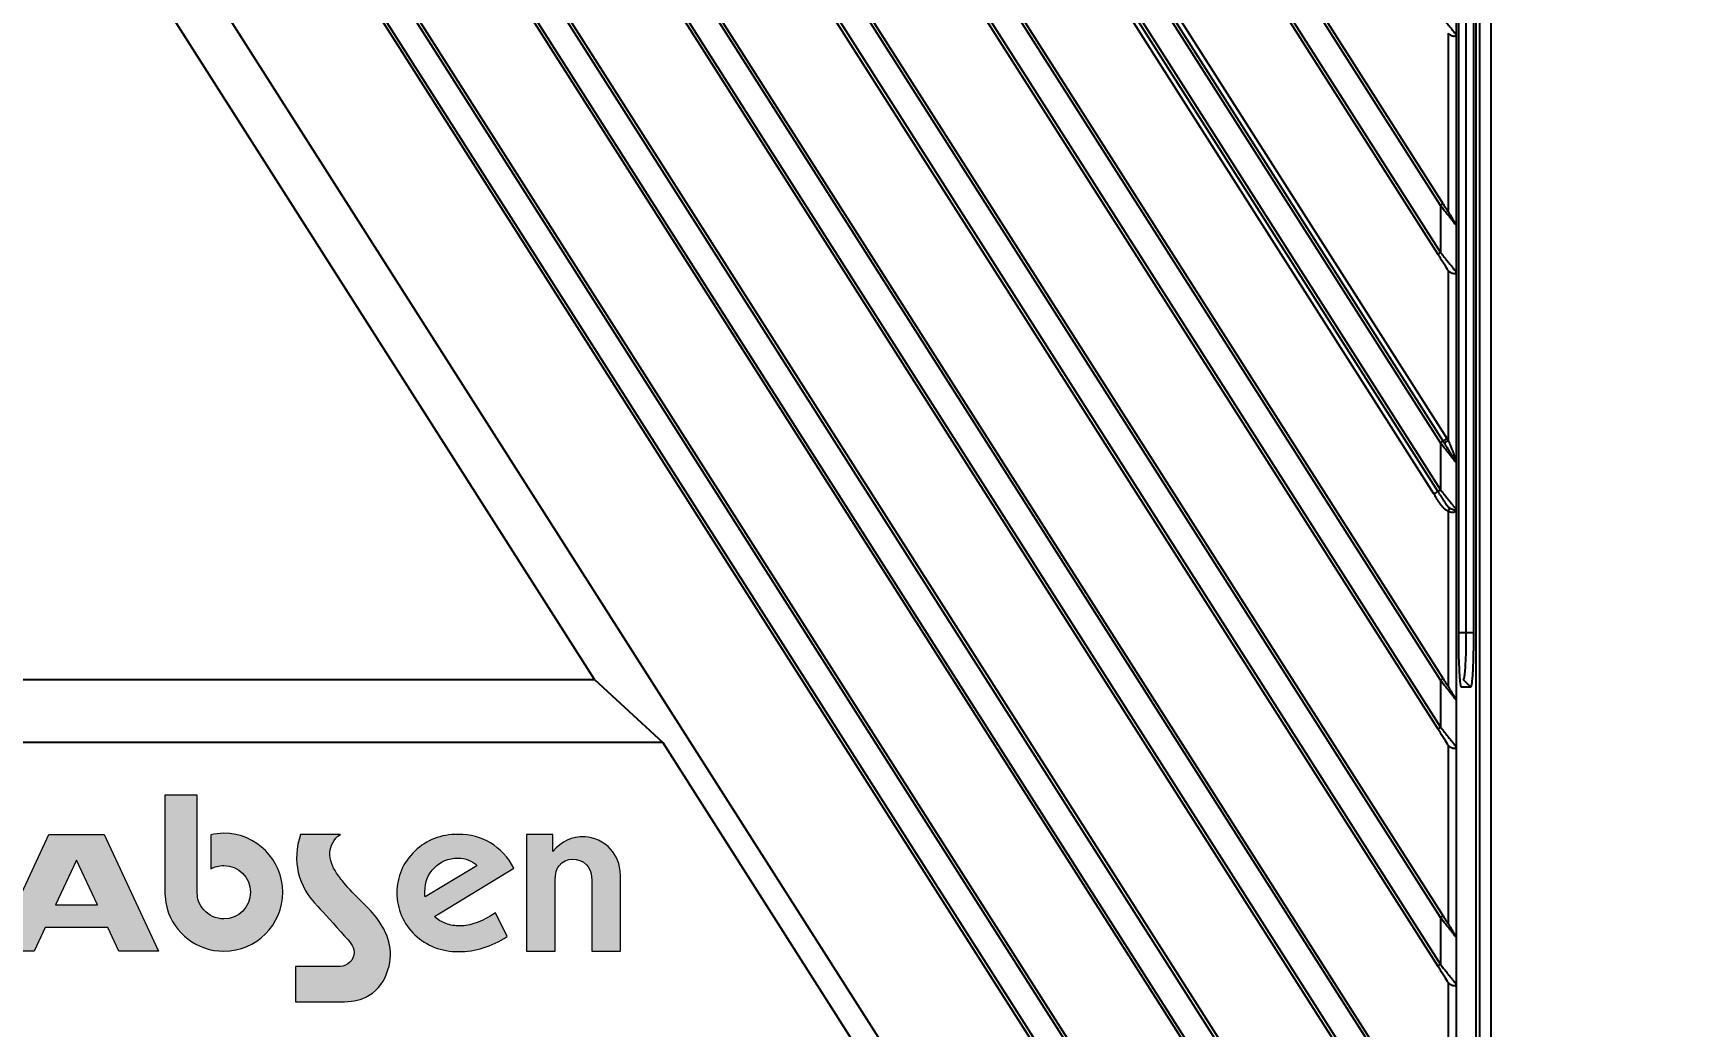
# Model space of a CAD drawing. Header units: millimetres. Extents: x 620 to 19791, y 2539 to 6969.
# Drawn here: x 8736.7 to 8841.8, y 3543.9 to 3607 of the extents above; entities that cross this region are included whole.
import ezdxf

# ---------------------------------------------------------------- set-up
doc = ezdxf.new("R2010")
doc.units = ezdxf.units.MM
doc.layers.add('图层 1', color=7, linetype='Continuous', lineweight=18)
doc.styles.get("Standard").update_dxf_attribs({"font": 'arial.ttf'})
doc.dimstyles.new('缩小5倍', dxfattribs={"dimtxt": 40, "dimasz": 20, "dimexe": 1, "dimexo": 0.2, "dimgap": 0, "dimtad": 1, "dimtoh": 1, "dimdec": 1, "dimzin": 9, "dimdsep": 46, "dimtxsty": 'Standard', "dimblk": '_FILLED', "dimcen": 0.2, "dimclrd": 256, "dimclre": 256, "dimclrt": 256, "dimadec": 1, "dimazin": 2, "dimtfac": 1, "dimtdec": 1, "dimtofl": 0, "dimtmove": 0, "dimatfit": 3, "dimldrblk": '_FILLED', "dimfxl": 1, "dimtolj": 1, "dimtzin": 0, "dimarcsym": 0})

# ---------------------------------------------------------------- blocks, each defined once
blk = doc.blocks.new('_FILLED')
at = {"color": 0, "linetype": 'ByBlock'}
blk.add_solid([(0, 0), (-1, 0.15), (-1, -0.15)], dxfattribs=at)
blk = doc.blocks.new('*D195')
at = {"lineweight": -2, "transparency": 16777216}
for p, q in [((8813, 3693.19), (8929.91, 3693.19)), ((8928.91, 3673.19), (8928.91, 3430.69)), ((8813, 3410.69), (8929.91, 3410.69))]:
    blk.add_line(p, q, dxfattribs=at)
at = {"layer": 'Defpoints', "color": 0, "transparency": 16777216}
for p in [(8812.8, 3693.19), (8812.8, 3410.69), (8928.91, 3410.69)]:
    blk.add_point(p, dxfattribs=at)
at = {"lineweight": -2, "transparency": 16777216, "xscale": 20, "yscale": 20, "zscale": 20}
for p, rotation in [((8928.91, 3693.19), 90), ((8928.91, 3410.69), 270)]:
    blk.add_blockref('_FILLED', p, dxfattribs=dict(at, rotation=rotation))
at = {"transparency": 16777216, "insert": (8903.01, 3551.94), "char_height": 40, "attachment_point": 5, "rotation": 90}
blk.add_mtext('\\A1;282.5mm [11 1/8"]', dxfattribs=at)
blk = doc.blocks.new('*D199')
at = {"lineweight": -2, "transparency": 16777216}
for p, q in [((8800, 3695.69), (9024.03, 3695.69)), ((9023.03, 3428.19), (9023.03, 3675.69)), ((8800, 3408.19), (9024.03, 3408.19))]:
    blk.add_line(p, q, dxfattribs=at)
at = {"layer": 'Defpoints', "color": 0, "transparency": 16777216}
for p in [(8799.8, 3695.69), (9023.03, 3695.69), (8799.8, 3408.19)]:
    blk.add_point(p, dxfattribs=at)
at = {"lineweight": -2, "transparency": 16777216, "xscale": 20, "yscale": 20, "zscale": 20}
for p, rotation in [((9023.03, 3695.69), 90), ((9023.03, 3408.19), 270)]:
    blk.add_blockref('_FILLED', p, dxfattribs=dict(at, rotation=rotation))
at = {"transparency": 16777216, "insert": (8997.13, 3551.94), "char_height": 40, "attachment_point": 5, "rotation": 90}
blk.add_mtext('\\A1;287.5mm [11 3/8"]', dxfattribs=at)
blk = doc.blocks.new('tgd')
at = {"true_color": 0xf58220}
h = blk.add_hatch(color=30, dxfattribs=at)
edge = h.paths.add_edge_path()
edge.add_spline(control_points=[(18360.37, 4882.79), (18360.45, 4882.59), (18360.56, 4882.4), (18360.7, 4882.24), (18361.01, 4881.88), (18361.47, 4881.66), (18361.98, 4881.66), (18362.91, 4881.66), (18363.67, 4882.42), (18363.67, 4883.35), (18363.67, 4884.29), (18362.91, 4885.05), (18361.98, 4885.05), (18361.67, 4885.05), (18361.38, 4884.97), (18361.14, 4884.83), (18361.14, 4884.83), (18361.14, 4887), (18361.14, 4887), (18361.41, 4887.06), (18361.7, 4887.1), (18361.98, 4887.1), (18364.04, 4887.1), (18365.72, 4885.41), (18365.72, 4883.35), (18365.72, 4881.29), (18364.04, 4879.61), (18361.98, 4879.61), (18360.27, 4879.61), (18358.82, 4880.76), (18358.37, 4882.32), (18358.23, 4882.84), (18358.23, 4883.32), (18358.23, 4883.85), (18358.23, 4883.85), (18358.23, 4884.46), (18358.23, 4884.46), (18358.23, 4884.46), (18358.23, 4889.52), (18358.23, 4889.52), (18358.23, 4889.52), (18360.28, 4889.52), (18360.28, 4889.52), (18360.28, 4887.62), (18360.28, 4885.71), (18360.28, 4883.81), (18360.28, 4883.46), (18360.26, 4883.13), (18360.37, 4882.79)], knot_values=[0, 0, 0, 0, 1, 1, 1, 2, 2, 2, 3, 3, 3, 4, 4, 4, 5, 5, 5, 6, 6, 6, 7, 7, 7, 8, 8, 8, 9, 9, 9, 10, 10, 10, 11, 11, 11, 12, 12, 12, 13, 13, 13, 14, 14, 14, 15, 15, 15, 16, 16, 16, 16], degree=3, periodic=0)
h = blk.add_hatch(color=256)
h.paths.add_polyline_path([(18351.29, 4882.55), (18353.94, 4882.55), (18352.61, 4885.39)], flags=16)
h.paths.add_polyline_path([(18354.61, 4881.11), (18350.62, 4881.11), (18349.92, 4879.61), (18347.4, 4879.61), (18350.86, 4887.03), (18353.13, 4887.03), (18354.37, 4887.03), (18357.83, 4879.61), (18355.31, 4879.61)])
h = blk.add_hatch(color=256)
edge = h.paths.add_edge_path()
edge.add_spline(control_points=[(18366.85, 4887.03), (18366.85, 4887.03), (18369.38, 4887.03), (18369.38, 4887.03), (18368.51, 4886.41), (18368.57, 4885.39), (18369.14, 4884.57), (18369.31, 4884.32), (18369.51, 4884.07), (18369.73, 4883.81), (18370.42, 4882.98), (18371.18, 4882.42), (18371.76, 4881.62), (18372.51, 4880.59), (18372.82, 4879.45), (18372.32, 4878.18), (18372.07, 4877.52), (18371.61, 4876.97), (18370.99, 4876.69), (18370.53, 4876.47), (18370, 4876.39), (18369.44, 4876.39), (18369.44, 4876.39), (18366.53, 4876.39), (18366.53, 4876.39), (18366.53, 4876.39), (18366.53, 4878.64), (18366.53, 4878.64), (18366.53, 4878.64), (18369.35, 4878.64), (18369.35, 4878.64), (18369.35, 4878.64), (18369.35, 4878.64), (18369.35, 4878.64), (18369.35, 4878.64), (18369.35, 4878.64), (18369.35, 4878.64), (18369.35, 4878.64), (18369.36, 4878.64), (18369.36, 4878.64), (18369.36, 4878.64), (18369.36, 4878.64), (18369.36, 4878.64), (18369.85, 4878.65), (18370.25, 4879.05), (18370.25, 4879.54), (18370.25, 4879.97), (18369.91, 4880.27), (18369.65, 4880.57), (18369, 4881.31), (18368.32, 4882.06), (18367.95, 4882.44), (18366.65, 4883.79), (18366.3, 4885.33), (18366.85, 4887.03)], knot_values=[0, 0, 0, 0, 1, 1, 1, 2, 2, 2, 3, 3, 3, 4, 4, 4, 5, 5, 5, 6, 6, 6, 7, 7, 7, 8, 8, 8, 9, 9, 9, 10, 10, 10, 11, 11, 11, 12, 12, 12, 13, 13, 13, 14, 14, 14, 15, 15, 15, 16, 16, 16, 17, 17, 17, 18, 18, 18, 18], degree=3, periodic=0)
h = blk.add_hatch(color=256)
edge = h.paths.add_edge_path()
edge.add_spline(control_points=[(18379.97, 4880.54), (18379.47, 4880.22), (18378.97, 4879.98), (18378.46, 4879.82), (18377.95, 4879.66), (18377.42, 4879.58), (18376.88, 4879.58), (18376.34, 4879.58), (18375.84, 4879.67), (18375.37, 4879.85), (18374.91, 4880.03), (18374.49, 4880.3), (18374.12, 4880.65), (18373.75, 4881), (18373.46, 4881.41), (18373.26, 4881.86), (18373.07, 4882.32), (18372.97, 4882.8), (18372.97, 4883.31), (18372.97, 4883.83), (18373.07, 4884.31), (18373.26, 4884.76), (18373.45, 4885.2), (18373.74, 4885.61), (18374.12, 4885.97), (18374.49, 4886.33), (18374.9, 4886.59), (18375.36, 4886.77), (18375.81, 4886.94), (18376.32, 4887.03), (18376.88, 4887.03), (18377.64, 4887.03), (18378.32, 4886.85), (18378.92, 4886.49), (18379.52, 4886.12), (18380.02, 4885.59), (18380.41, 4884.89), (18380.41, 4884.89), (18375.36, 4881.81), (18375.36, 4881.81), (18375.58, 4881.61), (18375.82, 4881.46), (18376.09, 4881.36), (18376.36, 4881.26), (18376.65, 4881.21), (18376.97, 4881.21), (18377.29, 4881.21), (18377.64, 4881.27), (18378, 4881.41), (18378.37, 4881.54), (18378.78, 4881.75), (18379.24, 4882.04), (18379.24, 4882.04), (18379.97, 4880.54), (18379.97, 4880.54)], knot_values=[0, 0, 0, 0, 1, 1, 1, 2, 2, 2, 3, 3, 3, 4, 4, 4, 5, 5, 5, 6, 6, 6, 7, 7, 7, 8, 8, 8, 9, 9, 9, 10, 10, 10, 11, 11, 11, 12, 12, 12, 13, 13, 13, 14, 14, 14, 15, 15, 15, 16, 16, 16, 17, 17, 17, 18, 18, 18, 18], degree=3, periodic=0)
edge = h.paths.add_edge_path(flags=16)
edge.add_spline(control_points=[(18374.76, 4883.06), (18374.76, 4883.06), (18378.05, 4885.04), (18378.05, 4885.04), (18377.9, 4885.2), (18377.73, 4885.32), (18377.53, 4885.4), (18377.33, 4885.48), (18377.1, 4885.52), (18376.85, 4885.52), (18376.25, 4885.52), (18375.75, 4885.32), (18375.35, 4884.91), (18374.95, 4884.51), (18374.75, 4883.99), (18374.75, 4883.38), (18374.75, 4883.29), (18374.75, 4883.23), (18374.75, 4883.18), (18374.75, 4883.14), (18374.76, 4883.1), (18374.76, 4883.06)], knot_values=[0, 0, 0, 0, 1, 1, 1, 2, 2, 2, 3, 3, 3, 4, 4, 4, 5, 5, 5, 6, 6, 6, 7, 7, 7, 7], degree=3, periodic=0)
h = blk.add_hatch(color=256)
edge = h.paths.add_edge_path()
edge.add_spline(control_points=[(18381.21, 4879.61), (18381.21, 4879.61), (18381.21, 4887.03), (18381.21, 4887.03), (18381.21, 4887.03), (18382.88, 4887.03), (18382.88, 4887.03), (18382.88, 4887.03), (18382.88, 4885.93), (18382.88, 4885.93), (18383.46, 4886.62), (18384.04, 4886.89), (18384.93, 4886.87), (18385.41, 4886.87), (18386.16, 4886.55), (18386.55, 4886.09), (18386.91, 4885.63), (18387.17, 4885.24), (18387.17, 4884.39), (18387.17, 4884.39), (18387.17, 4879.61), (18387.17, 4879.61), (18387.17, 4879.61), (18385.35, 4879.61), (18385.35, 4879.61), (18385.35, 4879.61), (18385.35, 4883.76), (18385.35, 4883.76), (18385.35, 4884.01), (18385.35, 4884.27), (18385.31, 4884.52), (18385.28, 4884.71), (18385.17, 4884.92), (18385.01, 4885.1), (18384.55, 4885.59), (18383.69, 4885.58), (18383.27, 4885.03), (18383.04, 4884.74), (18383.02, 4884.45), (18383.02, 4883.72), (18383.02, 4883.72), (18383.02, 4879.61), (18383.02, 4879.61), (18383.02, 4879.61), (18381.21, 4879.61), (18381.21, 4879.61)], knot_values=[0, 0, 0, 0, 1, 1, 1, 2, 2, 2, 3, 3, 3, 4, 4, 4, 5, 5, 5, 6, 6, 6, 7, 7, 7, 8, 8, 8, 9, 9, 9, 10, 10, 10, 11, 11, 11, 12, 12, 12, 13, 13, 13, 14, 14, 14, 15, 15, 15, 15], degree=3, periodic=0)
at = {"color": 7, "linetype": 'Continuous', "lineweight": 25}
for p, q in [((18336.76, 5027.58), (18439.27, 4866.67)), ((18344.1, 5028.15), (18439.27, 4878.77)), ((18439.27, 4881.74), (18346, 5028.15)), ((18353.7, 5028.15), (18439.27, 4893.84)), ((18439.27, 4896.82), (18355.6, 5028.15)), ((18363.31, 5028.15), (18439.27, 4908.92)), ((18439.27, 4911.89), (18365.2, 5028.15)), ((18372.91, 5028.15), (18439.27, 4923.99)), ((18439.27, 4926.97), (18374.81, 5028.15)), ((18439.27, 4863.69), (18335.1, 5027.2)), ((18344.63, 5026.95), (18439.1, 4878.66)), ((18439.44, 4881.85), (18347, 5026.95)), ((18354.23, 5026.95), (18439.1, 4893.73)), ((18439.44, 4896.93), (18356.6, 5026.95)), ((18363.84, 5026.95), (18439.1, 4908.81)), ((18439.44, 4912), (18366.21, 5026.95)), ((18373.44, 5026.95), (18439.1, 4923.88)), ((18439.44, 4927.08), (18375.81, 5026.95)), ((18335.78, 5025.77), (18439.1, 4863.58)), ((18439.44, 4866.78), (18337.82, 5026.29)), ((18438.85, 4908.65), (18364.63, 5025.15)), ((18367.71, 5025.15), (18439.69, 4912.16)), ((18439.27, 4851.59), (18329.71, 5023.56)), ((18439.27, 4848.61), (18328.1, 5023.11)), ((18439.44, 4851.7), (18330.35, 5022.94)), ((18328.89, 5021.51), (18439.1, 4848.51)), ((18439.27, 4836.52), (18324.52, 5016.64)), ((18439.44, 4836.62), (18325.88, 5014.87)), ((18439.27, 4833.54), (18324.17, 5014.21)), ((18325.58, 5011.62), (18439.1, 4833.43)), ((18441.53, 4763.25), (18441.53, 5002.46)), ((18441.75, 5002.46), (18441.75, 4763.25)), ((18442.48, 5002.46), (18442.48, 4763.25)), ((18385.53, 4896.86), (18341.05, 4966.69)), ((18439.77, 4817.31), (18348.43, 4960.69)), ((18440.43, 4899.86), (18440.43, 4958.86)), ((18440.89, 4958.86), (18440.89, 4899.86)), ((18441.37, 4958.86), (18441.37, 4899.86)), ((18440.27, 4940.79), (18440.27, 4937.81)), ((18439.77, 4937.92), (18439.77, 4926.56)), ((18440.27, 4937.81), (18440.27, 4925.72)), ((18439.27, 4926.97), (18439.27, 4923.99)), ((18440.27, 4925.72), (18440.27, 4922.74)), ((18439.77, 4922.84), (18439.77, 4912.04)), ((18440.27, 4922.74), (18440.27, 4910.64)), ((18439.27, 4911.89), (18439.27, 4908.92)), ((18439.69, 4912.16), (18439.77, 4912.04)), ((18440.27, 4910.64), (18440.27, 4907.66)), ((18440.27, 4907.66), (18440.27, 4895.56)), ((18439.77, 4907.55), (18439.77, 4896.41)), ((18440.89, 4899.86), (18441.37, 4899.86)), ((18331.58, 4896.86), (18385.53, 4896.86)), ((18385.53, 4896.86), (18389.86, 4892.86)), ((18439.27, 4896.82), (18439.27, 4893.84)), ((18441.19, 4896.38), (18440.61, 4896.38)), ((18441.19, 4896.38), (18440.71, 4896.86)), ((18440.27, 4895.56), (18440.27, 4892.59)), ((18389.86, 4892.86), (18332.35, 4892.86)), ((18389.86, 4892.86), (18402.6, 4872.86)), ((18439.77, 4892.69), (18439.77, 4881.33)), ((18440.27, 4892.59), (18440.27, 4880.49)), ((18439.27, 4881.74), (18439.27, 4878.77)), ((18440.27, 4880.49), (18440.27, 4877.51)), ((18439.77, 4877.62), (18439.77, 4866.25)), ((18440.27, 4877.51), (18440.27, 4865.41))]:
    blk.add_line(p, q, dxfattribs=at)
at = {"color": 8, "linetype": 'Continuous', "lineweight": 25}
blk.add_line((18440.43, 4899.86), (18440.89, 4899.86), dxfattribs=at)
blk.add_line((18360.37, 4882.79), (18360.37, 4882.79))
blk.add_line((18360.37, 4882.79), (18360.37, 4882.79))
blk.add_line((18360.37, 4882.79), (18360.37, 4882.79))
at = {"color": 7, "linetype": 'Continuous', "lineweight": 25, "flags": 128}
for points in [[(18439.44, 4927.08), (18439.43, 4927.08), (18439.42, 4927.07), (18439.41, 4927.06), (18439.39, 4927.05), (18439.36, 4927.03), (18439.33, 4927.01), (18439.3, 4926.99), (18439.27, 4926.97)], [(18439.69, 4912.16), (18439.64, 4912.13), (18439.59, 4912.1), (18439.55, 4912.07), (18439.51, 4912.05), (18439.48, 4912.03), (18439.46, 4912.01), (18439.44, 4912), (18439.44, 4912)], [(18439.1, 4893.73), (18439.1, 4893.74), (18439.11, 4893.74), (18439.13, 4893.75), (18439.15, 4893.77), (18439.17, 4893.78), (18439.2, 4893.8), (18439.24, 4893.82), (18439.27, 4893.84)], [(18439.44, 4881.85), (18439.43, 4881.85), (18439.42, 4881.84), (18439.41, 4881.83), (18439.39, 4881.82), (18439.36, 4881.8), (18439.33, 4881.78), (18439.3, 4881.76), (18439.27, 4881.74)]]:
    blk.add_lwpolyline(points, dxfattribs=at)
at = {"color": 7, "linetype": 'Continuous', "lineweight": 25}
for points, knots in [([(18439.27, 4939.07), (18439.3, 4939.03), (18439.35, 4938.97), (18439.43, 4938.87), (18439.5, 4938.77), (18439.62, 4938.62), (18439.77, 4938.44), (18439.92, 4938.26), (18440.01, 4938.14), (18440.07, 4938.06), (18440.12, 4937.99), (18440.18, 4937.93), (18440.23, 4937.87), (18440.25, 4937.83), (18440.26, 4937.81), (18440.27, 4937.81), (18440.27, 4937.81)], [0, 0, 0, 0, 0.063732, 0.125592, 0.185586, 0.243721, 0.410364, 0.550814, 0.614308, 0.665676, 0.725736, 0.787625, 0.868189, 0.934324, 0.969972, 1, 1, 1, 1]), ([(18439.77, 4937.92), (18439.78, 4937.9), (18439.81, 4937.87), (18439.85, 4937.84), (18439.92, 4937.79), (18440.01, 4937.75), (18440.11, 4937.73), (18440.17, 4937.73), (18440.22, 4937.74), (18440.25, 4937.77), (18440.26, 4937.79), (18440.27, 4937.81), (18440.27, 4937.81)], [0, 0, 0, 0, 0.071456, 0.142487, 0.212278, 0.375099, 0.529613, 0.640789, 0.74835, 0.868275, 0.941576, 1, 1, 1, 1]), ([(18440.27, 4925.72), (18440.27, 4925.72), (18440.26, 4925.72), (18440.26, 4925.73), (18440.24, 4925.75), (18440.21, 4925.79), (18440.15, 4925.86), (18440.06, 4925.98), (18439.93, 4926.15), (18439.77, 4926.34), (18439.6, 4926.55), (18439.43, 4926.76), (18439.32, 4926.9), (18439.27, 4926.97)], [0, 0, 0, 0, 0.032206, 0.06488, 0.098326, 0.153822, 0.217623, 0.343079, 0.459058, 0.592509, 0.743852, 0.867922, 1, 1, 1, 1]), ([(18439.44, 4927.08), (18439.58, 4926.86), (18439.72, 4926.64), (18439.92, 4926.32), (18439.98, 4926.22), (18440.1, 4926.04), (18440.15, 4925.95), (18440.19, 4925.89)], [0, 0, 0, 0, 0.5, 0.5, 0.75, 0.75, 1, 1, 1, 1]), ([(18440.19, 4925.89), (18440.2, 4925.88), (18440.22, 4925.84), (18440.24, 4925.8), (18440.26, 4925.77), (18440.26, 4925.75), (18440.27, 4925.73), (18440.27, 4925.72), (18440.27, 4925.72)], [0, 0, 0, 0, 0.272193, 0.541519, 0.675238, 0.788111, 0.917485, 1, 1, 1, 1]), ([(18439.1, 4923.88), (18439.1, 4923.88), (18439.11, 4923.89), (18439.17, 4923.93), (18439.22, 4923.96), (18439.27, 4923.99)], [0, 0, 0, 0, 0.5, 0.5, 1, 1, 1, 1]), ([(18439.72, 4922.9), (18439.64, 4923.04), (18439.53, 4923.21), (18439.32, 4923.54), (18439.21, 4923.71), (18439.1, 4923.88)], [0, 0, 0, 0, 0.5, 0.5, 1, 1, 1, 1]), ([(18439.27, 4923.99), (18439.3, 4923.96), (18439.35, 4923.89), (18439.43, 4923.79), (18439.5, 4923.7), (18439.62, 4923.55), (18439.77, 4923.36), (18439.92, 4923.18), (18440.01, 4923.07), (18440.07, 4922.99), (18440.12, 4922.92), (18440.18, 4922.85), (18440.23, 4922.79), (18440.25, 4922.75), (18440.26, 4922.73), (18440.27, 4922.73), (18440.27, 4922.74)], [0, 0, 0, 0, 0.063735, 0.125597, 0.185593, 0.243727, 0.410365, 0.55081, 0.614305, 0.665673, 0.725736, 0.787628, 0.868193, 0.934331, 0.969978, 1, 1, 1, 1]), ([(18439.77, 4922.84), (18439.76, 4922.85), (18439.75, 4922.87), (18439.73, 4922.89), (18439.72, 4922.9)], [0, 0, 0, 0, 0.488961, 1, 1, 1, 1]), ([(18439.77, 4922.84), (18439.78, 4922.83), (18439.81, 4922.8), (18439.85, 4922.76), (18439.92, 4922.72), (18440.01, 4922.67), (18440.11, 4922.66), (18440.17, 4922.65), (18440.22, 4922.66), (18440.25, 4922.69), (18440.26, 4922.72), (18440.27, 4922.73), (18440.27, 4922.74)], [0, 0, 0, 0, 0.071457, 0.142489, 0.212281, 0.375086, 0.529612, 0.640781, 0.748336, 0.868257, 0.941565, 1, 1, 1, 1]), ([(18439.44, 4912), (18439.44, 4912), (18439.42, 4911.99), (18439.35, 4911.95), (18439.31, 4911.92), (18439.27, 4911.89)], [0, 0, 0, 0, 0.5, 0.5, 1, 1, 1, 1]), ([(18440.27, 4910.64), (18440.27, 4910.64), (18440.26, 4910.64), (18440.26, 4910.65), (18440.24, 4910.67), (18440.21, 4910.71), (18440.15, 4910.79), (18440.06, 4910.9), (18439.93, 4911.07), (18439.77, 4911.26), (18439.6, 4911.47), (18439.43, 4911.69), (18439.32, 4911.82), (18439.27, 4911.89)], [0, 0, 0, 0, 0.032116, 0.064741, 0.098176, 0.153652, 0.217399, 0.342757, 0.458734, 0.592349, 0.74381, 0.867924, 1, 1, 1, 1]), ([(18439.77, 4912.04), (18439.71, 4912), (18439.64, 4911.96), (18439.54, 4911.89), (18439.52, 4911.88), (18439.52, 4911.88)], [0, 0, 0, 0, 0.5, 0.5, 1, 1, 1, 1]), ([(18440.27, 4910.64), (18440.27, 4910.64), (18440.27, 4910.65), (18440.27, 4910.65), (18440.26, 4910.67), (18440.26, 4910.69), (18440.24, 4910.71), (18440.22, 4910.75), (18440.19, 4910.8), (18440.15, 4910.88), (18440.09, 4910.96), (18440.04, 4911.06), (18439.98, 4911.15), (18439.92, 4911.24), (18439.87, 4911.32), (18439.82, 4911.4), (18439.76, 4911.49), (18439.7, 4911.59), (18439.64, 4911.68), (18439.58, 4911.78), (18439.54, 4911.84), (18439.52, 4911.88)], [0, 0, 0, 0, 0.006529, 0.019745, 0.0396, 0.065826, 0.101146, 0.135872, 0.206202, 0.271006, 0.345212, 0.423858, 0.492261, 0.554276, 0.616103, 0.673213, 0.727792, 0.802853, 0.870516, 0.922125, 1, 1, 1, 1]), ([(18439.53, 4911.9), (18439.54, 4911.87), (18439.55, 4911.83), (18439.58, 4911.78), (18439.59, 4911.76)], [0, 0, 0, 0, 0.502346, 1, 1, 1, 1]), ([(18439.77, 4912.04), (18439.79, 4911.98), (18439.84, 4911.87), (18439.9, 4911.72), (18439.95, 4911.59), (18439.99, 4911.48), (18440.05, 4911.34), (18440.11, 4911.18), (18440.17, 4911.01), (18440.22, 4910.88), (18440.24, 4910.8), (18440.25, 4910.75), (18440.26, 4910.72), (18440.26, 4910.7), (18440.27, 4910.68), (18440.27, 4910.66), (18440.27, 4910.65), (18440.27, 4910.64)], [0, 0, 0, 0, 0.11566, 0.217894, 0.306705, 0.382099, 0.444089, 0.594058, 0.721638, 0.802603, 0.880645, 0.91307, 0.942023, 0.95527, 0.969925, 0.984071, 1, 1, 1, 1]), ([(18439.1, 4908.81), (18439.1, 4908.81), (18439.07, 4908.79), (18438.98, 4908.73), (18438.91, 4908.69), (18438.85, 4908.65)], [0, 0, 0, 0, 0.5, 0.5, 1, 1, 1, 1]), ([(18439.1, 4908.81), (18439.1, 4908.81), (18439.11, 4908.82), (18439.17, 4908.85), (18439.22, 4908.89), (18439.27, 4908.92)], [0, 0, 0, 0, 0.5, 0.5, 1, 1, 1, 1]), ([(18439.1, 4908.81), (18439.13, 4908.76), (18439.19, 4908.66), (18439.29, 4908.51), (18439.38, 4908.37), (18439.48, 4908.22), (18439.58, 4908.08), (18439.67, 4907.95), (18439.76, 4907.84), (18439.82, 4907.79), (18439.85, 4907.77)], [0, 0, 0, 0, 0.1344025, 0.2682682, 0.4012917, 0.5317391, 0.6788966, 0.8054533, 0.9122332, 1, 1, 1, 1]), ([(18439.27, 4908.92), (18439.3, 4908.88), (18439.35, 4908.81), (18439.43, 4908.72), (18439.5, 4908.62), (18439.62, 4908.47), (18439.77, 4908.29), (18439.92, 4908.11), (18440.01, 4907.99), (18440.07, 4907.91), (18440.12, 4907.84), (18440.18, 4907.78), (18440.23, 4907.72), (18440.25, 4907.68), (18440.26, 4907.66), (18440.27, 4907.66), (18440.27, 4907.66)], [0, 0, 0, 0, 0.064046, 0.126148, 0.186314, 0.244548, 0.410347, 0.550262, 0.613912, 0.665267, 0.725902, 0.788297, 0.869221, 0.935531, 0.970715, 1, 1, 1, 1]), ([(18439.77, 4907.55), (18439.75, 4907.56), (18439.71, 4907.58), (18439.65, 4907.61), (18439.6, 4907.65), (18439.52, 4907.71), (18439.42, 4907.81), (18439.32, 4907.94), (18439.21, 4908.09), (18439.1, 4908.25), (18438.98, 4908.44), (18438.9, 4908.57), (18438.85, 4908.65)], [0, 0, 0, 0, 0.043006, 0.088407, 0.136592, 0.187887, 0.292095, 0.413704, 0.532988, 0.681896, 0.800477, 1, 1, 1, 1]), ([(18439.77, 4907.55), (18439.78, 4907.59), (18439.8, 4907.64), (18439.83, 4907.71), (18439.84, 4907.74), (18439.85, 4907.77)], [0, 0, 0, 0, 0.5, 0.5, 1, 1, 1, 1]), ([(18440.27, 4907.66), (18440.27, 4907.66), (18440.27, 4907.64), (18440.26, 4907.62), (18440.26, 4907.6), (18440.25, 4907.58), (18440.24, 4907.55), (18440.22, 4907.53), (18440.19, 4907.5), (18440.13, 4907.47), (18440.01, 4907.47), (18439.89, 4907.49), (18439.81, 4907.53), (18439.77, 4907.55)], [0, 0, 0, 0, 0.035927, 0.071734, 0.107039, 0.145097, 0.232603, 0.282494, 0.336141, 0.511059, 0.674257, 0.834237, 1, 1, 1, 1]), ([(18439.85, 4907.77), (18439.87, 4907.76), (18439.92, 4907.73), (18440, 4907.69), (18440.08, 4907.65), (18440.16, 4907.63), (18440.21, 4907.63), (18440.24, 4907.63), (18440.25, 4907.63), (18440.26, 4907.64), (18440.27, 4907.65), (18440.27, 4907.66), (18440.27, 4907.66)], [0, 0, 0, 0, 0.0991092, 0.2213116, 0.3671621, 0.5388047, 0.6495463, 0.7568446, 0.8482113, 0.9276011, 0.9776808, 1, 1, 1, 1]), ([(18440.61, 4896.38), (18440.61, 4896.38), (18440.6, 4896.38), (18440.59, 4896.4), (18440.58, 4896.43), (18440.57, 4896.46), (18440.56, 4896.51), (18440.55, 4896.57), (18440.53, 4896.7), (18440.51, 4896.94), (18440.48, 4897.38), (18440.46, 4897.92), (18440.44, 4898.43), (18440.43, 4898.86), (18440.43, 4899.19), (18440.43, 4899.52), (18440.43, 4899.74), (18440.43, 4899.86)], [0, 0, 0, 0, 0.035358, 0.070498, 0.105528, 0.140558, 0.175698, 0.211056, 0.24674, 0.374246, 0.500012, 0.625689, 0.753275, 0.815428, 0.876876, 0.938204, 1, 1, 1, 1]), ([(18440.89, 4899.86), (18440.89, 4899.8), (18440.89, 4899.68), (18440.89, 4899.5), (18440.89, 4899.33), (18440.89, 4899.16), (18440.89, 4899), (18440.89, 4898.84), (18440.88, 4898.55), (18440.86, 4898.13), (18440.84, 4897.67), (18440.81, 4897.31), (18440.79, 4897.13), (18440.77, 4897.02), (18440.76, 4896.95), (18440.74, 4896.87), (18440.72, 4896.86), (18440.71, 4896.86)], [0, 0, 0, 0, 0.038339, 0.076021, 0.113044, 0.14941, 0.185119, 0.220172, 0.254569, 0.383248, 0.522926, 0.640263, 0.751546, 0.778437, 0.828823, 0.902685, 1, 1, 1, 1]), ([(18441.37, 4899.86), (18441.37, 4899.79), (18441.37, 4899.66), (18441.37, 4899.47), (18441.37, 4899.28), (18441.36, 4899.09), (18441.36, 4898.91), (18441.36, 4898.72), (18441.35, 4898.39), (18441.34, 4897.92), (18441.32, 4897.38), (18441.29, 4896.94), (18441.26, 4896.68), (18441.24, 4896.52), (18441.22, 4896.44), (18441.2, 4896.39), (18441.19, 4896.38), (18441.19, 4896.38)], [0, 0, 0, 0, 0.035388, 0.070548, 0.10559, 0.140623, 0.175758, 0.211102, 0.246762, 0.374198, 0.499979, 0.625634, 0.753213, 0.8154, 0.87687, 0.938207, 1, 1, 1, 1]), ([(18439.27, 4896.82), (18439.31, 4896.84), (18439.35, 4896.87), (18439.42, 4896.92), (18439.44, 4896.93), (18439.44, 4896.93)], [0, 0, 0, 0, 0.5, 0.5, 1, 1, 1, 1]), ([(18440.27, 4895.56), (18440.27, 4895.57), (18440.26, 4895.57), (18440.26, 4895.58), (18440.24, 4895.6), (18440.21, 4895.64), (18440.15, 4895.71), (18440.06, 4895.83), (18439.93, 4895.99), (18439.77, 4896.19), (18439.6, 4896.4), (18439.43, 4896.61), (18439.32, 4896.75), (18439.27, 4896.82)], [0, 0, 0, 0, 0.032191, 0.064844, 0.098261, 0.153741, 0.217548, 0.343039, 0.459028, 0.592472, 0.743815, 0.867899, 1, 1, 1, 1]), ([(18439.44, 4896.93), (18439.58, 4896.71), (18439.72, 4896.48), (18439.92, 4896.17), (18439.98, 4896.07), (18440.1, 4895.89), (18440.15, 4895.8), (18440.19, 4895.74)], [0, 0, 0, 0, 0.5, 0.5, 0.75, 0.75, 1, 1, 1, 1]), ([(18440.19, 4895.74), (18440.2, 4895.73), (18440.22, 4895.69), (18440.24, 4895.65), (18440.26, 4895.62), (18440.26, 4895.6), (18440.27, 4895.58), (18440.27, 4895.57), (18440.27, 4895.56)], [0, 0, 0, 0, 0.2724, 0.541947, 0.67582, 0.788695, 0.917893, 1, 1, 1, 1]), ([(18439.72, 4892.75), (18439.64, 4892.89), (18439.53, 4893.06), (18439.32, 4893.39), (18439.21, 4893.56), (18439.1, 4893.73)], [0, 0, 0, 0, 0.5, 0.5, 1, 1, 1, 1]), ([(18439.27, 4893.84), (18439.3, 4893.81), (18439.35, 4893.74), (18439.43, 4893.64), (18439.5, 4893.55), (18439.62, 4893.4), (18439.77, 4893.21), (18439.92, 4893.03), (18440.01, 4892.91), (18440.07, 4892.84), (18440.12, 4892.77), (18440.18, 4892.7), (18440.23, 4892.64), (18440.25, 4892.6), (18440.26, 4892.58), (18440.27, 4892.58), (18440.27, 4892.59)], [0, 0, 0, 0, 0.063732, 0.125593, 0.185588, 0.243722, 0.410367, 0.550817, 0.614312, 0.665681, 0.725741, 0.78763, 0.868193, 0.934331, 0.96998, 1, 1, 1, 1]), ([(18439.77, 4892.69), (18439.76, 4892.7), (18439.75, 4892.72), (18439.73, 4892.74), (18439.72, 4892.75)], [0, 0, 0, 0, 0.488961, 1, 1, 1, 1]), ([(18439.77, 4892.69), (18439.78, 4892.68), (18439.81, 4892.65), (18439.85, 4892.61), (18439.92, 4892.57), (18440.01, 4892.52), (18440.11, 4892.5), (18440.17, 4892.5), (18440.22, 4892.51), (18440.25, 4892.54), (18440.26, 4892.57), (18440.27, 4892.58), (18440.27, 4892.59)], [0, 0, 0, 0, 0.071456, 0.142488, 0.212282, 0.375119, 0.529622, 0.640802, 0.748363, 0.86828, 0.941579, 1, 1, 1, 1]), ([(18440.27, 4880.49), (18440.27, 4880.49), (18440.26, 4880.49), (18440.26, 4880.5), (18440.24, 4880.52), (18440.21, 4880.56), (18440.15, 4880.64), (18440.06, 4880.75), (18439.93, 4880.92), (18439.77, 4881.11), (18439.6, 4881.32), (18439.43, 4881.54), (18439.32, 4881.67), (18439.27, 4881.74)], [0, 0, 0, 0, 0.032187, 0.064847, 0.098284, 0.153778, 0.217586, 0.343067, 0.459054, 0.592499, 0.743848, 0.868231, 1, 1, 1, 1]), ([(18439.44, 4881.85), (18439.58, 4881.63), (18439.72, 4881.41), (18439.92, 4881.1), (18439.98, 4881), (18440.1, 4880.81), (18440.15, 4880.73), (18440.19, 4880.67)], [0, 0, 0, 0, 0.5, 0.5, 0.75, 0.75, 1, 1, 1, 1]), ([(18440.19, 4880.67), (18440.2, 4880.65), (18440.22, 4880.62), (18440.24, 4880.58), (18440.26, 4880.55), (18440.26, 4880.53), (18440.27, 4880.5), (18440.27, 4880.49), (18440.27, 4880.49)], [0, 0, 0, 0, 0.272195, 0.541525, 0.675243, 0.788116, 0.917487, 1, 1, 1, 1]), ([(18439.27, 4878.77), (18439.22, 4878.73), (18439.17, 4878.7), (18439.11, 4878.66), (18439.1, 4878.66), (18439.1, 4878.66)], [0, 0, 0, 0, 0.5, 0.5, 1, 1, 1, 1]), ([(18439.72, 4877.68), (18439.64, 4877.82), (18439.53, 4877.98), (18439.32, 4878.31), (18439.21, 4878.49), (18439.1, 4878.66)], [0, 0, 0, 0, 0.5, 0.5, 1, 1, 1, 1]), ([(18439.27, 4878.77), (18439.3, 4878.72), (18439.37, 4878.64), (18439.47, 4878.51), (18439.56, 4878.4), (18439.67, 4878.26), (18439.8, 4878.1), (18439.92, 4877.95), (18440.01, 4877.84), (18440.07, 4877.76), (18440.12, 4877.69), (18440.18, 4877.63), (18440.23, 4877.57), (18440.25, 4877.52), (18440.26, 4877.51), (18440.27, 4877.51), (18440.27, 4877.51)], [0, 0, 0, 0, 0.082816, 0.160458, 0.232937, 0.300267, 0.433209, 0.550376, 0.61363, 0.665108, 0.725587, 0.787658, 0.868135, 0.934364, 0.970021, 1, 1, 1, 1]), ([(18439.77, 4877.62), (18439.76, 4877.63), (18439.75, 4877.65), (18439.73, 4877.67), (18439.72, 4877.68)], [0, 0, 0, 0, 0.488961, 1, 1, 1, 1]), ([(18439.77, 4877.62), (18439.78, 4877.6), (18439.81, 4877.57), (18439.85, 4877.54), (18439.92, 4877.49), (18440.01, 4877.45), (18440.11, 4877.43), (18440.17, 4877.43), (18440.22, 4877.44), (18440.25, 4877.46), (18440.26, 4877.49), (18440.27, 4877.5), (18440.27, 4877.51)], [0, 0, 0, 0, 0.071456, 0.142488, 0.212279, 0.375092, 0.529614, 0.64079, 0.748352, 0.868276, 0.941576, 1, 1, 1, 1])]:
    blk.add_open_spline(points, degree=3, knots=knots, dxfattribs=at)
blk.add_open_spline([(18439.52, 4911.88), (18439.49, 4911.92), (18439.46, 4911.96), (18439.44, 4912)], degree=3, dxfattribs=at)
at = {"layer": '图层 1', "lineweight": 0}
for points in [[(18354.61, 4881.11), (18350.62, 4881.11), (18349.92, 4879.61), (18347.4, 4879.61), (18350.86, 4887.03), (18353.13, 4887.03), (18354.37, 4887.03), (18357.83, 4879.61), (18355.31, 4879.61), (18354.61, 4881.11)], [(18351.29, 4882.55), (18353.94, 4882.55), (18352.61, 4885.39), (18351.29, 4882.55)]]:
    blk.add_lwpolyline(points, dxfattribs=at)
at = {"layer": '图层 1', "color": 30, "lineweight": 0, "true_color": 0xf58220}
blk.add_open_spline([(18360.37, 4882.79), (18360.45, 4882.59), (18360.56, 4882.4), (18360.7, 4882.24), (18361.01, 4881.88), (18361.47, 4881.66), (18361.98, 4881.66), (18362.91, 4881.66), (18363.67, 4882.42), (18363.67, 4883.35), (18363.67, 4884.29), (18362.91, 4885.05), (18361.98, 4885.05), (18361.67, 4885.05), (18361.38, 4884.97), (18361.14, 4884.83), (18361.14, 4884.83), (18361.14, 4887), (18361.14, 4887), (18361.41, 4887.06), (18361.7, 4887.1), (18361.98, 4887.1), (18364.04, 4887.1), (18365.72, 4885.41), (18365.72, 4883.35), (18365.72, 4881.29), (18364.04, 4879.61), (18361.98, 4879.61), (18360.27, 4879.61), (18358.82, 4880.76), (18358.37, 4882.32), (18358.23, 4882.84), (18358.23, 4883.32), (18358.23, 4883.85), (18358.23, 4883.85), (18358.23, 4884.46), (18358.23, 4884.46), (18358.23, 4884.46), (18358.23, 4889.52), (18358.23, 4889.52), (18358.23, 4889.52), (18360.28, 4889.52), (18360.28, 4889.52), (18360.28, 4887.62), (18360.28, 4885.71), (18360.28, 4883.81), (18360.28, 4883.46), (18360.26, 4883.13), (18360.37, 4882.79)], degree=3, knots=[0, 0, 0, 0, 1, 1, 1, 2, 2, 2, 3, 3, 3, 4, 4, 4, 5, 5, 5, 6, 6, 6, 7, 7, 7, 8, 8, 8, 9, 9, 9, 10, 10, 10, 11, 11, 11, 12, 12, 12, 13, 13, 13, 14, 14, 14, 15, 15, 15, 16, 16, 16, 16], dxfattribs=at)
at = {"layer": '图层 1', "lineweight": 0}
for points, knots in [([(18366.85, 4887.03), (18366.85, 4887.03), (18369.38, 4887.03), (18369.38, 4887.03), (18368.51, 4886.41), (18368.57, 4885.39), (18369.14, 4884.57), (18369.31, 4884.32), (18369.51, 4884.07), (18369.73, 4883.81), (18370.42, 4882.98), (18371.18, 4882.42), (18371.76, 4881.62), (18372.51, 4880.59), (18372.82, 4879.45), (18372.32, 4878.18), (18372.07, 4877.52), (18371.61, 4876.97), (18370.99, 4876.69), (18370.53, 4876.47), (18370, 4876.39), (18369.44, 4876.39), (18369.44, 4876.39), (18366.53, 4876.39), (18366.53, 4876.39), (18366.53, 4876.39), (18366.53, 4878.64), (18366.53, 4878.64), (18366.53, 4878.64), (18369.35, 4878.64), (18369.35, 4878.64), (18369.35, 4878.64), (18369.35, 4878.64), (18369.35, 4878.64), (18369.35, 4878.64), (18369.35, 4878.64), (18369.35, 4878.64), (18369.35, 4878.64), (18369.36, 4878.64), (18369.36, 4878.64), (18369.36, 4878.64), (18369.36, 4878.64), (18369.36, 4878.64), (18369.85, 4878.65), (18370.25, 4879.05), (18370.25, 4879.54), (18370.25, 4879.97), (18369.91, 4880.27), (18369.65, 4880.57), (18369, 4881.31), (18368.32, 4882.06), (18367.95, 4882.44), (18366.65, 4883.79), (18366.3, 4885.33), (18366.85, 4887.03)], [0, 0, 0, 0, 1, 1, 1, 2, 2, 2, 3, 3, 3, 4, 4, 4, 5, 5, 5, 6, 6, 6, 7, 7, 7, 8, 8, 8, 9, 9, 9, 10, 10, 10, 11, 11, 11, 12, 12, 12, 13, 13, 13, 14, 14, 14, 15, 15, 15, 16, 16, 16, 17, 17, 17, 18, 18, 18, 18]), ([(18379.97, 4880.54), (18379.47, 4880.22), (18378.97, 4879.98), (18378.46, 4879.82), (18377.95, 4879.66), (18377.42, 4879.58), (18376.88, 4879.58), (18376.34, 4879.58), (18375.84, 4879.67), (18375.37, 4879.85), (18374.91, 4880.03), (18374.49, 4880.3), (18374.12, 4880.65), (18373.75, 4881), (18373.46, 4881.41), (18373.26, 4881.86), (18373.07, 4882.32), (18372.97, 4882.8), (18372.97, 4883.31), (18372.97, 4883.83), (18373.07, 4884.31), (18373.26, 4884.76), (18373.45, 4885.2), (18373.74, 4885.61), (18374.12, 4885.97), (18374.49, 4886.33), (18374.9, 4886.59), (18375.36, 4886.77), (18375.81, 4886.94), (18376.32, 4887.03), (18376.88, 4887.03), (18377.64, 4887.03), (18378.32, 4886.85), (18378.92, 4886.49), (18379.52, 4886.12), (18380.02, 4885.59), (18380.41, 4884.89), (18380.41, 4884.89), (18375.36, 4881.81), (18375.36, 4881.81), (18375.58, 4881.61), (18375.82, 4881.46), (18376.09, 4881.36), (18376.36, 4881.26), (18376.65, 4881.21), (18376.97, 4881.21), (18377.29, 4881.21), (18377.64, 4881.27), (18378, 4881.41), (18378.37, 4881.54), (18378.78, 4881.75), (18379.24, 4882.04), (18379.24, 4882.04), (18379.97, 4880.54), (18379.97, 4880.54)], [0, 0, 0, 0, 1, 1, 1, 2, 2, 2, 3, 3, 3, 4, 4, 4, 5, 5, 5, 6, 6, 6, 7, 7, 7, 8, 8, 8, 9, 9, 9, 10, 10, 10, 11, 11, 11, 12, 12, 12, 13, 13, 13, 14, 14, 14, 15, 15, 15, 16, 16, 16, 17, 17, 17, 18, 18, 18, 18]), ([(18381.21, 4879.61), (18381.21, 4879.61), (18381.21, 4887.03), (18381.21, 4887.03), (18381.21, 4887.03), (18382.88, 4887.03), (18382.88, 4887.03), (18382.88, 4887.03), (18382.88, 4885.93), (18382.88, 4885.93), (18383.46, 4886.62), (18384.04, 4886.89), (18384.93, 4886.87), (18385.41, 4886.87), (18386.16, 4886.55), (18386.55, 4886.09), (18386.91, 4885.63), (18387.17, 4885.24), (18387.17, 4884.39), (18387.17, 4884.39), (18387.17, 4879.61), (18387.17, 4879.61), (18387.17, 4879.61), (18385.35, 4879.61), (18385.35, 4879.61), (18385.35, 4879.61), (18385.35, 4883.76), (18385.35, 4883.76), (18385.35, 4884.01), (18385.35, 4884.27), (18385.31, 4884.52), (18385.28, 4884.71), (18385.17, 4884.92), (18385.01, 4885.1), (18384.55, 4885.59), (18383.69, 4885.58), (18383.27, 4885.03), (18383.04, 4884.74), (18383.02, 4884.45), (18383.02, 4883.72), (18383.02, 4883.72), (18383.02, 4879.61), (18383.02, 4879.61), (18383.02, 4879.61), (18381.21, 4879.61), (18381.21, 4879.61)], [0, 0, 0, 0, 1, 1, 1, 2, 2, 2, 3, 3, 3, 4, 4, 4, 5, 5, 5, 6, 6, 6, 7, 7, 7, 8, 8, 8, 9, 9, 9, 10, 10, 10, 11, 11, 11, 12, 12, 12, 13, 13, 13, 14, 14, 14, 15, 15, 15, 15]), ([(18374.76, 4883.06), (18374.76, 4883.06), (18378.05, 4885.04), (18378.05, 4885.04), (18377.9, 4885.2), (18377.73, 4885.32), (18377.53, 4885.4), (18377.33, 4885.48), (18377.1, 4885.52), (18376.85, 4885.52), (18376.25, 4885.52), (18375.75, 4885.32), (18375.35, 4884.91), (18374.95, 4884.51), (18374.75, 4883.99), (18374.75, 4883.38), (18374.75, 4883.29), (18374.75, 4883.23), (18374.75, 4883.18), (18374.75, 4883.14), (18374.76, 4883.1), (18374.76, 4883.06)], [0, 0, 0, 0, 1, 1, 1, 2, 2, 2, 3, 3, 3, 4, 4, 4, 5, 5, 5, 6, 6, 6, 7, 7, 7, 7])]:
    blk.add_open_spline(points, degree=3, knots=knots, dxfattribs=at)

msp = doc.modelspace()

# ---------------------------------------------------------------- block references
msp.add_blockref('tgd', (-9613.17641, -1330.91272))

# ---------------------------------------------------------------- dimensions: what is measured, and where the dimension line sits
at = {"color": 1}
dim = msp.add_linear_dim(base=(9023.02729, 3695.693), p1=(8799.80155, 3408.193), p2=(8799.80155, 3695.693), angle=90, dimstyle='缩小5倍', override={"dimpost": 'mm'}, dxfattribs=at)
dim.commit()
dim.dimension.update_dxf_attribs({"geometry": '*D199', "text_midpoint": (9023.02729, 3551.943), "dimtype": 160})
dim = msp.add_linear_dim(base=(8928.90508, 3410.693), p1=(8812.80155, 3693.193), p2=(8812.80155, 3410.693), angle=90, dimstyle='缩小5倍', override={"dimpost": 'mm'})
dim.commit()
dim.dimension.update_dxf_attribs({"geometry": '*D195', "text_midpoint": (8928.90508, 3551.943), "dimtype": 160})

doc.saveas('drawing.dxf')
